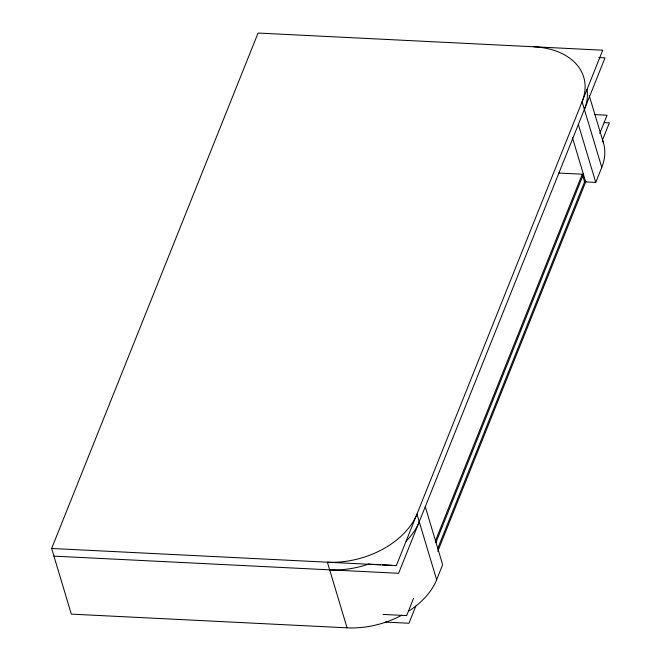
<?xml version="1.0" encoding="UTF-8"?>
<svg xmlns="http://www.w3.org/2000/svg" width="661" height="661" viewBox="0 0 661 661"><rect width="100%" height="100%" fill="white"/><g stroke="black" fill="none" stroke-linecap="round" stroke-linejoin="round"><path stroke-width="0.99" d="M51.641 548.473L258.063 33.05L602.733 50.203L396.311 565.626L51.641 548.473L71.33 614.119L347.066 627.843A73.66 49.195 -16.7 0 0 401.855 615.168M435.302 541.152L582.267 174.207L584.564 181.866L437.607 548.812M413.571 598.337L406.664 615.598L382.967 614.416M435.839 542.739L583.646 173.686M599.767 133.423L607.062 115.212L594.702 114.593M415.868 605.997L408.961 623.257L385.264 622.075M437.756 551.357L585.943 181.345M602.452 140.124L609.359 122.863L604.212 122.607M409.068 610.904A73.66 49.195 -16.7 0 0 436.648 579.73L442.663 564.692L425.271 506.706M584.564 181.866L595.759 182.428L601.783 167.39A73.66 49.195 -16.7 0 0 602.411 139.958M598.858 57.557L605.03 57.862L398.608 573.285L53.938 556.132M558.685 173.033L583.415 174.264M368.896 564.139L380.232 564.701M382.289 564.808L391.56 565.271M589.191 95.465L603.642 143.619M601.783 167.39L582.085 101.744A73.66 49.195 -16.7 0 0 533.799 46.774M578.367 124.442L595.759 182.428M572.443 137.703L585.712 181.924M436.648 579.73L416.951 514.084A73.66 49.195 -16.7 0 1 327.377 562.197L347.066 627.843M419.248 521.744A73.66 49.195 -16.7 0 1 406.102 541.202M368.731 564.048A73.66 49.195 -16.7 0 1 329.674 569.856M587.042 89.425A73.66 49.195 -16.7 0 1 584.39 109.404"/></g></svg>
